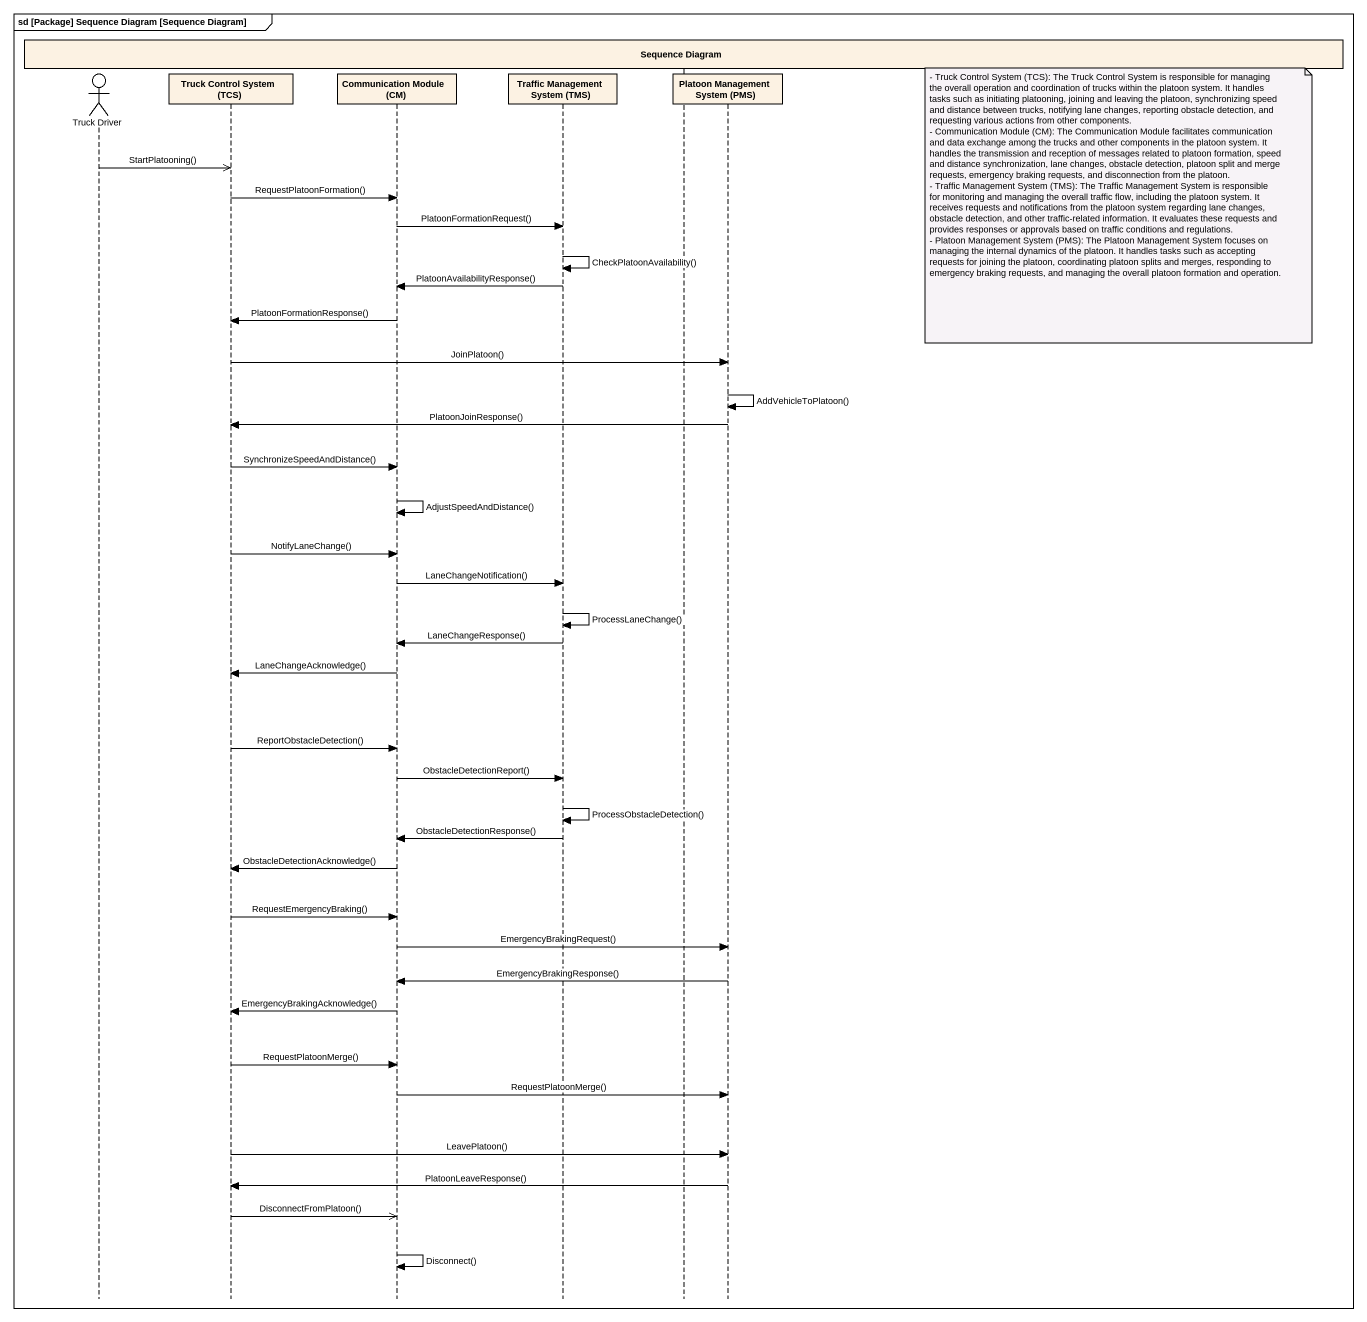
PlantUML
@startuml
mainframe sd [Package] Sequence Diagram [Sequence Diagram]
hide footbox
actor "Truck Driver" as Truck_Driver
participant "Truck Control System (TCS)" as Truck_Control_System_TCS
participant "Communication Module (CM)" as Communication_Module_CM
participant "Traffic Management System (TMS)" as Traffic_Management_System
participant "Sequence Diagram" as Sequence_Diagram
participant "Platoon Management System (PMS)" as Platoon_Management_System

Truck_Driver ->> Truck_Control_System_TCS : StartPlatooning()
Truck_Control_System_TCS -> Communication_Module_CM : RequestPlatoonFormation()
note right of Platoon_Management_System
  - Truck Control System (TCS): The Truck Control System is responsible for managing the overall operation and coordination of trucks within the platoon system. It handles tasks such as initiating platooning, joining and leaving the platoon, synchronizing speed and distance between trucks, notifying lane changes, reporting obstacle detection, and requesting various actions from other components.
  - Communication Module (CM): The Communication Module facilitates communication and data exchange among the trucks and other components in the platoon system. It handles the transmission and reception of messages related to platoon formation, speed and distance synchronization, lane changes, obstacle detection, platoon split and merge requests, emergency braking requests, and disconnection from the platoon.
  - Traffic Management System (TMS): The Traffic Management System is responsible for monitoring and managing the overall traffic flow, including the platoon system. It receives requests and notifications from the platoon system regarding lane changes, obstacle detection, and other traffic-related information. It evaluates these requests and provides responses or approvals based on traffic conditions and regulations.
  - Platoon Management System (PMS): The Platoon Management System focuses on managing the internal dynamics of the platoon. It handles tasks such as accepting requests for joining the platoon, coordinating platoon splits and merges, responding to emergency braking requests, and managing the overall platoon formation and operation.
end note
Communication_Module_CM -> Traffic_Management_System : PlatoonFormationRequest()
Traffic_Management_System -> Traffic_Management_System : CheckPlatoonAvailability()
Traffic_Management_System -> Communication_Module_CM : PlatoonAvailabilityResponse()
Communication_Module_CM -> Truck_Control_System_TCS : PlatoonFormationResponse()
Truck_Control_System_TCS -> Platoon_Management_System : JoinPlatoon()
Platoon_Management_System -> Platoon_Management_System : AddVehicleToPlatoon()
Platoon_Management_System -> Truck_Control_System_TCS : PlatoonJoinResponse()
Truck_Control_System_TCS -> Communication_Module_CM : SynchronizeSpeedAndDistance()
Communication_Module_CM -> Communication_Module_CM : AdjustSpeedAndDistance()
Truck_Control_System_TCS -> Communication_Module_CM : NotifyLaneChange()
Communication_Module_CM -> Traffic_Management_System : LaneChangeNotification()
Traffic_Management_System -> Traffic_Management_System : ProcessLaneChange()
Traffic_Management_System -> Communication_Module_CM : LaneChangeResponse()
Communication_Module_CM -> Truck_Control_System_TCS : LaneChangeAcknowledge()
Truck_Control_System_TCS -> Communication_Module_CM : ReportObstacleDetection()
Communication_Module_CM -> Traffic_Management_System : ObstacleDetectionReport()
Traffic_Management_System -> Traffic_Management_System : ProcessObstacleDetection()
Traffic_Management_System -> Communication_Module_CM : ObstacleDetectionResponse()
Communication_Module_CM -> Truck_Control_System_TCS : ObstacleDetectionAcknowledge()
Truck_Control_System_TCS -> Communication_Module_CM : RequestEmergencyBraking()
Communication_Module_CM -> Platoon_Management_System : EmergencyBrakingRequest()
Platoon_Management_System -> Communication_Module_CM : EmergencyBrakingResponse()
Communication_Module_CM -> Truck_Control_System_TCS : EmergencyBrakingAcknowledge()
Truck_Control_System_TCS -> Communication_Module_CM : RequestPlatoonMerge()
Communication_Module_CM -> Platoon_Management_System : RequestPlatoonMerge()
Truck_Control_System_TCS -> Platoon_Management_System : LeavePlatoon()
Platoon_Management_System -> Truck_Control_System_TCS : PlatoonLeaveResponse()
Truck_Control_System_TCS ->> Communication_Module_CM : DisconnectFromPlatoon()
Communication_Module_CM -> Communication_Module_CM : Disconnect()
@enduml
